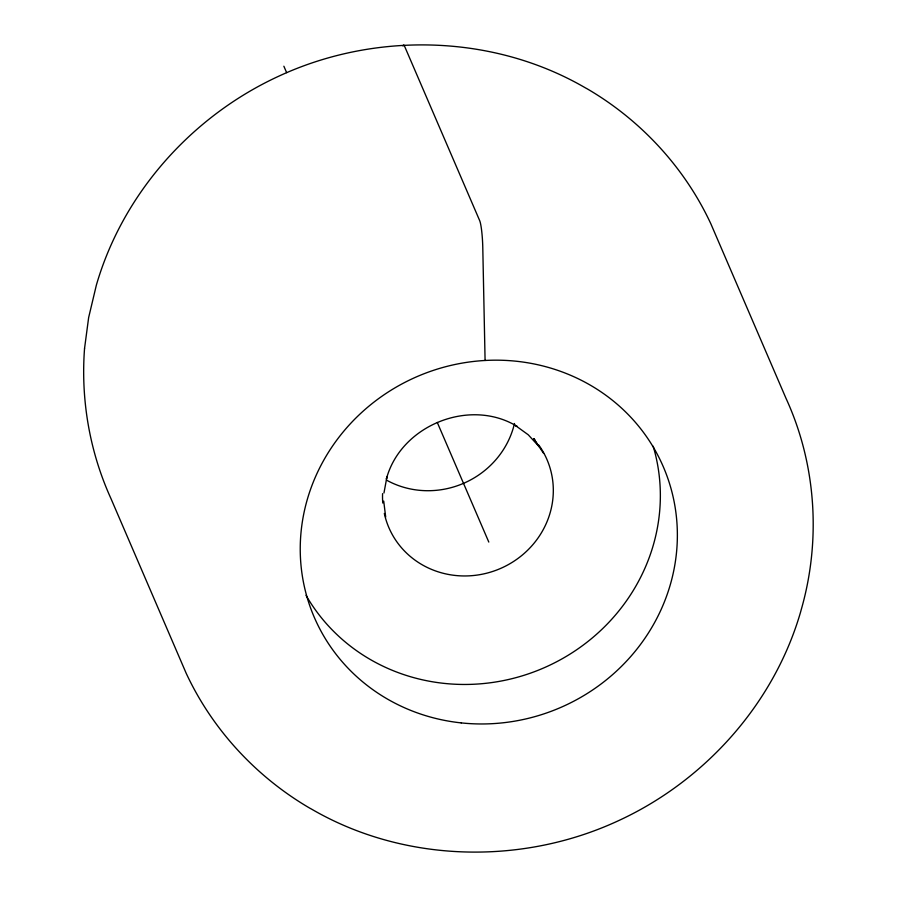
<?xml version="1.0" encoding="UTF-8"?>
<svg xmlns="http://www.w3.org/2000/svg" width="897" height="897" viewBox="0 0 897 897"><rect width="100%" height="100%" fill="white"/><g stroke="black" fill="none" stroke-linecap="round" stroke-linejoin="round"><path stroke-width="1.35" d="M383.961 493.002L386.91 477.002L386.372 479.02C400.634 425.413 469.58 397.472 517.031 426.344L515.136 425.301L528.277 434.81L539.153 446.684L533.625 438.599L543.604 453.366M283.867 66.221L286.636 72.646M437.288 422.465L488.798 542.068M385.688 517.031L383.714 501.087M485.086 360.471L482.777 247.393A21.517 2.444 86.8 0 0 479.671 220.606L404.446 45.938A21.517 2.444 86.8 0 0 403.011 46.005M514.486 423.485A86.067 81.672 -23.3 0 1 386.461 480.097M538.839 445.125A86.067 81.672 -23.3 0 1 501.019 568.25A86.067 81.672 -23.3 0 1 384.32 513.443M382.772 503.038A86.067 81.672 -23.3 0 1 382.582 493.653M533.737 438.723A86.067 81.672 -23.3 0 1 535.262 440.505M653.184 446.235A190.063 180.353 -23.3 0 1 542.92 668.287A190.063 180.353 -23.3 0 1 306.012 595.305M84.553 348.428C80.652 399.737 89.678 451.796 110.993 498.654L186.206 673.322C212.387 729.508 256.172 776.813 309.633 808.074L311.539 809.105C403.762 862.757 521.303 865.56 617.685 821.058C704.582 781.309 773.932 704.033 800.629 611.9L801.167 609.882C821.192 540.42 816.259 464.13 786.007 398.346L710.794 223.678C684.613 167.492 640.828 120.187 587.367 88.926L585.461 87.895C493.238 34.243 375.697 31.44 279.315 75.942C192.418 115.691 123.068 192.967 96.371 285.1L88.646 317.56L84.553 348.428M461.193 722.892A190.063 180.353 -23.3 0 0 664.15 468.761A190.063 180.353 -23.3 0 0 341.051 434.552A190.063 180.353 -23.3 0 0 461.193 722.892"/></g></svg>
